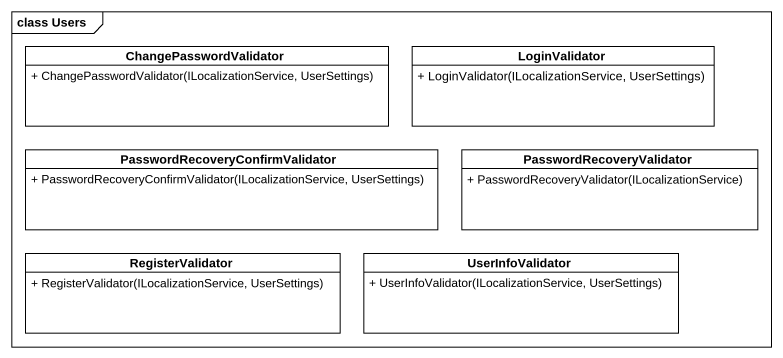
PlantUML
@startuml
mainframe class Users
hide circle
hide empty members
skinparam classAttributeIconSize 0
class ChangePasswordValidator {
  + ChangePasswordValidator(ILocalizationService, UserSettings)
}
class LoginValidator {
  + LoginValidator(ILocalizationService, UserSettings)
}
class "PasswordRecoveryConfirmValidator" as PasswordRecoveryConfirmValid {
  + PasswordRecoveryConfirmValidator(ILocalizationService, UserSettings)
}
class PasswordRecoveryValidator {
  + PasswordRecoveryValidator(ILocalizationService)
}
class RegisterValidator {
  + RegisterValidator(ILocalizationService, UserSettings)
}
class UserInfoValidator {
  + UserInfoValidator(ILocalizationService, UserSettings)
}
@enduml
